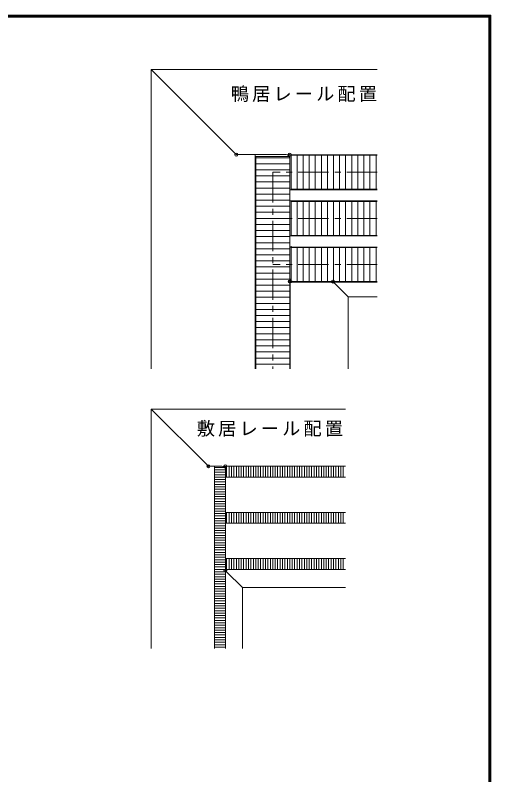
# Model space of a CAD drawing. Units: millimetres at full size, sheet at 1:5; details may follow other scales. Extents: x -957 to 993, y -689 to 708.
# Drawn here: x 601 to 993, y 82 to 708 of the extents above; entities that cross this region are included whole.
import ezdxf

# ---------------------------------------------------------------- set-up
doc = ezdxf.new("R2010")
doc.units = ezdxf.units.MM
doc.header["$LTSCALE"] = 5
doc.header["$PDMODE"] = 32
doc.header["$PDSIZE"] = 2.5
doc.linetypes.add('CHAIN1', pattern=[8, 5, -1, 1, -1])
doc.layers.add('0-B_寸法', color=7, linetype='Continuous', lineweight=9)
doc.layers.add('F-1_枠', color=6, linetype='Continuous', lineweight=9)
doc.styles.add('ＭＳ ゴシック', font='')
doc.styles.get('ＭＳ ゴシック').set_extended_font_data('MS Gothic')

msp = doc.modelspace()

# ---------------------------------------------------------------- linework, layer by layer
at = {"layer": '0-B_寸法'}
for p, q in [((782.414, 593.645), (713.292, 662.766)), ((713.292, 662.766), (713.292, 416.266)), ((713.292, 662.766), (899.292, 662.766)), ((784.535, 592.766), (824.292, 592.766)), ((798.892, 592.992), (798.892, 416.266)), ((799.292, 591.266), (827.292, 591.266)), ((799.292, 591.266), (799.292, 416.266)), ((799.292, 590.266), (827.292, 590.266)), ((899.292, 592.666), (825.06, 592.666)), ((827.292, 591.266), (827.292, 416.266)), ((827.292, 491.266), (827.292, 589.766)), ((828.292, 592.266), (828.292, 564.266)), ((899.292, 592.266), (828.292, 592.266)), ((833.292, 564.266), (833.292, 592.266)), ((838.292, 564.266), (838.292, 592.266)), ((843.292, 564.266), (843.292, 592.266)), ((848.292, 564.266), (848.292, 592.266)), ((853.292, 564.266), (853.292, 592.266)), ((858.292, 564.266), (858.292, 592.266)), ((863.292, 564.266), (863.292, 592.266)), ((868.292, 564.266), (868.292, 592.266)), ((873.292, 564.266), (873.292, 592.266)), ((878.292, 564.266), (878.292, 592.266)), ((883.292, 564.266), (883.292, 592.266)), ((888.292, 564.266), (888.292, 592.266)), ((893.292, 564.266), (893.292, 592.266)), ((898.292, 564.266), (898.292, 592.266)), ((799.292, 585.266), (827.292, 585.266)), ((799.292, 580.266), (827.292, 580.266)), ((799.292, 575.266), (827.292, 575.266)), ((799.292, 570.266), (827.292, 570.266)), ((799.292, 565.266), (827.292, 565.266)), ((899.292, 563.866), (827.292, 563.866)), ((899.292, 564.266), (828.292, 564.266)), ((799.292, 560.266), (827.292, 560.266)), ((799.292, 555.266), (827.292, 555.266)), ((899.292, 554.666), (827.292, 554.666)), ((828.292, 554.266), (828.292, 526.266)), ((899.292, 554.266), (828.292, 554.266)), ((833.292, 526.266), (833.292, 554.266)), ((838.292, 526.266), (838.292, 554.266)), ((843.292, 526.266), (843.292, 554.266)), ((848.292, 526.266), (848.292, 554.266)), ((853.292, 526.266), (853.292, 554.266)), ((858.292, 526.266), (858.292, 554.266)), ((863.292, 526.266), (863.292, 554.266)), ((868.292, 526.266), (868.292, 554.266)), ((873.292, 526.266), (873.292, 554.266)), ((878.292, 526.266), (878.292, 554.266)), ((883.292, 526.266), (883.292, 554.266)), ((888.292, 526.266), (888.292, 554.266)), ((893.292, 526.266), (893.292, 554.266)), ((898.292, 526.266), (898.292, 554.266)), ((799.292, 550.266), (827.292, 550.266)), ((799.292, 545.266), (827.292, 545.266)), ((799.292, 540.266), (827.292, 540.266)), ((799.292, 535.266), (827.292, 535.266)), ((799.292, 530.266), (827.292, 530.266)), ((899.292, 525.866), (827.292, 525.866)), ((899.292, 526.266), (828.292, 526.266)), ((799.292, 525.266), (827.292, 525.266)), ((799.292, 520.266), (827.292, 520.266)), ((799.292, 515.266), (827.292, 515.266)), ((899.292, 516.666), (827.292, 516.666)), ((828.292, 517.266), (828.292, 487.266)), ((828.292, 516.266), (828.292, 488.266)), ((899.292, 516.266), (828.292, 516.266)), ((833.292, 488.266), (833.292, 516.266)), ((838.292, 488.266), (838.292, 516.266)), ((843.292, 488.266), (843.292, 516.266)), ((848.292, 488.266), (848.292, 516.266)), ((853.292, 488.266), (853.292, 516.266)), ((858.292, 488.266), (858.292, 516.266)), ((863.292, 488.266), (863.292, 516.266)), ((868.292, 488.266), (868.292, 516.266)), ((873.292, 488.266), (873.292, 516.266)), ((878.292, 488.266), (878.292, 516.266)), ((883.292, 488.266), (883.292, 516.266)), ((888.292, 488.266), (888.292, 516.266)), ((893.292, 488.266), (893.292, 516.266)), ((898.292, 488.266), (898.292, 516.266)), ((799.292, 510.266), (827.292, 510.266)), ((799.292, 505.266), (827.292, 505.266)), ((799.292, 500.266), (827.292, 500.266)), ((799.292, 495.266), (827.292, 495.266)), ((799.292, 490.266), (827.292, 490.266)), ((827.692, 489.769), (827.692, 416.266)), ((899.292, 488.266), (828.292, 488.266)), ((830.292, 488.266), (854.05, 488.266)), ((799.292, 485.266), (827.292, 485.266)), ((899.292, 487.866), (827.692, 487.866)), ((863.671, 487.387), (875.292, 475.766)), ((799.292, 480.266), (827.292, 480.266)), ((875.292, 475.766), (875.292, 416.266)), ((875.292, 475.766), (899.292, 475.766)), ((799.292, 475.266), (827.292, 475.266)), ((799.292, 470.266), (827.292, 470.266)), ((799.292, 465.266), (827.292, 465.266)), ((799.292, 460.266), (827.292, 460.266)), ((799.292, 455.266), (827.292, 455.266)), ((799.292, 450.266), (827.292, 450.266)), ((799.292, 445.266), (827.292, 445.266)), ((799.292, 440.266), (827.292, 440.266)), ((799.292, 435.266), (827.292, 435.266)), ((799.292, 430.266), (827.292, 430.266)), ((799.292, 425.266), (827.292, 425.266)), ((799.292, 420.266), (827.292, 420.266)), ((759.414, 337.046), (713.292, 383.167)), ((713.292, 383.167), (713.292, 186.167)), ((713.292, 383.167), (873.292, 383.167)), ((761.535, 336.167), (771.292, 336.167)), ((765.292, 335.167), (774.292, 335.167)), ((765.292, 335.167), (765.292, 186.167)), ((765.292, 333.167), (774.292, 333.167)), ((765.392, 336.167), (765.392, 335.167)), ((772.06, 336.067), (774.192, 336.067)), ((775.292, 336.067), (774.192, 336.067)), ((774.292, 186.167), (774.292, 335.167)), ((775.292, 327.167), (775.292, 336.167)), ((873.292, 336.167), (775.292, 336.167)), ((777.292, 327.167), (777.292, 336.167)), ((779.292, 327.167), (779.292, 336.167)), ((781.292, 327.167), (781.292, 336.167)), ((783.292, 327.167), (783.292, 336.167)), ((785.292, 327.167), (785.292, 336.167)), ((787.292, 327.167), (787.292, 336.167)), ((789.292, 327.167), (789.292, 336.167)), ((791.292, 327.167), (791.292, 336.167)), ((793.292, 327.167), (793.292, 336.167)), ((795.292, 327.167), (795.292, 336.167)), ((797.292, 327.167), (797.292, 336.167)), ((799.292, 327.167), (799.292, 336.167)), ((801.292, 327.167), (801.292, 336.167)), ((803.292, 327.167), (803.292, 336.167)), ((805.292, 327.167), (805.292, 336.167)), ((807.292, 327.167), (807.292, 336.167)), ((809.292, 327.167), (809.292, 336.167)), ((811.292, 327.167), (811.292, 336.167)), ((813.292, 327.167), (813.292, 336.167)), ((815.292, 327.167), (815.292, 336.167)), ((817.292, 327.167), (817.292, 336.167)), ((819.292, 327.167), (819.292, 336.167)), ((821.292, 327.167), (821.292, 336.167)), ((823.292, 327.167), (823.292, 336.167)), ((825.292, 327.167), (825.292, 336.167)), ((827.292, 327.167), (827.292, 336.167)), ((829.292, 327.167), (829.292, 336.167)), ((831.292, 327.167), (831.292, 336.167)), ((833.292, 327.167), (833.292, 336.167)), ((835.292, 327.167), (835.292, 336.167)), ((837.292, 327.167), (837.292, 336.167)), ((839.292, 327.167), (839.292, 336.167)), ((841.292, 327.167), (841.292, 336.167)), ((843.292, 327.167), (843.292, 336.167)), ((845.292, 327.167), (845.292, 336.167)), ((847.292, 327.167), (847.292, 336.167)), ((849.292, 327.167), (849.292, 336.167)), ((851.292, 327.167), (851.292, 336.167)), ((853.292, 327.167), (853.292, 336.167)), ((855.292, 327.167), (855.292, 336.167)), ((857.292, 327.167), (857.292, 336.167)), ((859.292, 327.167), (859.292, 336.167)), ((861.292, 327.167), (861.292, 336.167)), ((863.292, 327.167), (863.292, 336.167)), ((865.292, 327.167), (865.292, 336.167)), ((867.292, 327.167), (867.292, 336.167)), ((869.292, 327.167), (869.292, 336.167)), ((871.292, 327.167), (871.292, 336.167)), ((765.292, 331.167), (774.292, 331.167)), ((765.292, 329.167), (774.292, 329.167)), ((765.292, 327.167), (774.292, 327.167)), ((775.292, 327.267), (774.292, 327.267)), ((873.292, 327.167), (775.292, 327.167)), ((765.292, 325.167), (774.292, 325.167)), ((765.292, 323.167), (774.292, 323.167)), ((765.292, 321.167), (774.292, 321.167)), ((765.292, 319.167), (774.292, 319.167)), ((765.292, 317.167), (774.292, 317.167)), ((765.292, 315.167), (774.292, 315.167)), ((765.292, 313.167), (774.292, 313.167)), ((765.292, 311.167), (774.292, 311.167)), ((765.292, 309.167), (774.292, 309.167)), ((765.292, 307.167), (774.292, 307.167)), ((765.292, 305.167), (774.292, 305.167)), ((765.292, 303.167), (774.292, 303.167)), ((765.292, 301.167), (774.292, 301.167)), ((765.292, 299.167), (774.292, 299.167)), ((765.292, 297.167), (774.292, 297.167)), ((765.292, 295.167), (774.292, 295.167)), ((775.292, 298.067), (774.292, 298.067)), ((775.292, 289.167), (775.292, 298.167)), ((873.292, 298.167), (775.292, 298.167)), ((777.292, 289.167), (777.292, 298.167)), ((779.292, 289.167), (779.292, 298.167)), ((781.292, 289.167), (781.292, 298.167)), ((783.292, 289.167), (783.292, 298.167)), ((785.292, 289.167), (785.292, 298.167)), ((787.292, 289.167), (787.292, 298.167)), ((789.292, 289.167), (789.292, 298.167)), ((791.292, 289.167), (791.292, 298.167)), ((793.292, 289.167), (793.292, 298.167)), ((795.292, 289.167), (795.292, 298.167)), ((797.292, 289.167), (797.292, 298.167)), ((799.292, 289.167), (799.292, 298.167)), ((801.292, 289.167), (801.292, 298.167)), ((803.292, 289.167), (803.292, 298.167)), ((805.292, 289.167), (805.292, 298.167)), ((807.292, 289.167), (807.292, 298.167)), ((809.292, 289.167), (809.292, 298.167)), ((811.292, 289.167), (811.292, 298.167)), ((813.292, 289.167), (813.292, 298.167)), ((815.292, 289.167), (815.292, 298.167)), ((817.292, 289.167), (817.292, 298.167)), ((819.292, 289.167), (819.292, 298.167)), ((821.292, 289.167), (821.292, 298.167)), ((823.292, 289.167), (823.292, 298.167)), ((825.292, 289.167), (825.292, 298.167)), ((827.292, 289.167), (827.292, 298.167)), ((829.292, 289.167), (829.292, 298.167)), ((831.292, 289.167), (831.292, 298.167)), ((833.292, 289.167), (833.292, 298.167)), ((835.292, 289.167), (835.292, 298.167)), ((837.292, 289.167), (837.292, 298.167)), ((839.292, 289.167), (839.292, 298.167)), ((841.292, 289.167), (841.292, 298.167)), ((843.292, 289.167), (843.292, 298.167)), ((845.292, 289.167), (845.292, 298.167)), ((847.292, 289.167), (847.292, 298.167)), ((849.292, 289.167), (849.292, 298.167)), ((851.292, 289.167), (851.292, 298.167)), ((853.292, 289.167), (853.292, 298.167)), ((855.292, 289.167), (855.292, 298.167)), ((857.292, 289.167), (857.292, 298.167)), ((859.292, 289.167), (859.292, 298.167)), ((861.292, 289.167), (861.292, 298.167)), ((863.292, 289.167), (863.292, 298.167)), ((865.292, 289.167), (865.292, 298.167)), ((867.292, 289.167), (867.292, 298.167)), ((869.292, 289.167), (869.292, 298.167)), ((871.292, 289.167), (871.292, 298.167)), ((765.292, 293.167), (774.292, 293.167)), ((765.292, 291.167), (774.292, 291.167)), ((765.292, 289.167), (774.292, 289.167)), ((775.292, 289.267), (774.292, 289.267)), ((873.292, 289.167), (775.292, 289.167)), ((765.292, 287.167), (774.292, 287.167)), ((765.292, 285.167), (774.292, 285.167)), ((765.292, 283.167), (774.292, 283.167)), ((765.292, 281.167), (774.292, 281.167)), ((765.292, 279.167), (774.292, 279.167)), ((765.292, 277.167), (774.292, 277.167)), ((765.292, 275.167), (774.292, 275.167)), ((765.292, 273.167), (774.292, 273.167)), ((765.292, 271.167), (774.292, 271.167)), ((765.292, 269.167), (774.292, 269.167)), ((765.292, 267.167), (774.292, 267.167)), ((765.292, 265.167), (774.292, 265.167)), ((765.292, 263.167), (774.292, 263.167)), ((765.292, 261.167), (774.292, 261.167)), ((765.292, 259.167), (774.292, 259.167)), ((765.292, 257.167), (774.292, 257.167)), ((775.292, 260.067), (774.292, 260.067)), ((775.292, 251.167), (775.292, 260.167)), ((873.292, 260.167), (775.292, 260.167)), ((777.292, 251.167), (777.292, 260.167)), ((779.292, 251.167), (779.292, 260.167)), ((781.292, 251.167), (781.292, 260.167)), ((783.292, 251.167), (783.292, 260.167)), ((785.292, 251.167), (785.292, 260.167)), ((787.292, 251.167), (787.292, 260.167)), ((789.292, 251.167), (789.292, 260.167)), ((791.292, 251.167), (791.292, 260.167)), ((793.292, 251.167), (793.292, 260.167)), ((795.292, 251.167), (795.292, 260.167)), ((797.292, 251.167), (797.292, 260.167)), ((799.292, 251.167), (799.292, 260.167)), ((801.292, 251.167), (801.292, 260.167)), ((803.292, 251.167), (803.292, 260.167)), ((805.292, 251.167), (805.292, 260.167)), ((807.292, 251.167), (807.292, 260.167)), ((809.292, 251.167), (809.292, 260.167)), ((811.292, 251.167), (811.292, 260.167)), ((813.292, 251.167), (813.292, 260.167)), ((815.292, 251.167), (815.292, 260.167)), ((817.292, 251.167), (817.292, 260.167)), ((819.292, 251.167), (819.292, 260.167)), ((821.292, 251.167), (821.292, 260.167)), ((823.292, 251.167), (823.292, 260.167)), ((825.292, 251.167), (825.292, 260.167)), ((827.292, 251.167), (827.292, 260.167)), ((829.292, 251.167), (829.292, 260.167)), ((831.292, 251.167), (831.292, 260.167)), ((833.292, 251.167), (833.292, 260.167)), ((835.292, 251.167), (835.292, 260.167)), ((837.292, 251.167), (837.292, 260.167)), ((839.292, 251.167), (839.292, 260.167)), ((841.292, 251.167), (841.292, 260.167)), ((843.292, 251.167), (843.292, 260.167)), ((845.292, 251.167), (845.292, 260.167)), ((847.292, 251.167), (847.292, 260.167)), ((849.292, 251.167), (849.292, 260.167)), ((851.292, 251.167), (851.292, 260.167)), ((853.292, 251.167), (853.292, 260.167)), ((855.292, 251.167), (855.292, 260.167)), ((857.292, 251.167), (857.292, 260.167)), ((859.292, 251.167), (859.292, 260.167)), ((861.292, 251.167), (861.292, 260.167)), ((863.292, 251.167), (863.292, 260.167)), ((865.292, 251.167), (865.292, 260.167)), ((867.292, 251.167), (867.292, 260.167)), ((869.292, 251.167), (869.292, 260.167)), ((871.292, 251.167), (871.292, 260.167)), ((765.292, 255.167), (774.292, 255.167)), ((765.292, 253.167), (774.292, 253.167)), ((765.292, 251.167), (774.292, 251.167)), ((775.292, 251.267), (774.296, 251.267)), ((873.292, 251.167), (775.292, 251.167)), ((765.292, 249.167), (774.292, 249.167)), ((765.292, 247.167), (774.292, 247.167)), ((765.292, 245.167), (774.292, 245.167)), ((775.171, 249.289), (788.292, 236.167)), ((765.292, 243.167), (774.292, 243.167)), ((765.292, 241.167), (774.292, 241.167)), ((765.292, 239.167), (774.292, 239.167)), ((765.292, 237.167), (774.292, 237.167)), ((765.292, 235.167), (774.292, 235.167)), ((765.292, 233.167), (774.292, 233.167)), ((788.292, 236.167), (788.292, 186.167)), ((788.292, 236.167), (873.292, 236.167)), ((765.292, 231.167), (774.292, 231.167)), ((765.292, 229.167), (774.292, 229.167)), ((765.292, 227.167), (774.292, 227.167)), ((765.292, 225.167), (774.292, 225.167)), ((765.292, 223.167), (774.292, 223.167)), ((765.292, 221.167), (774.292, 221.167)), ((765.292, 219.167), (774.292, 219.167)), ((765.292, 217.167), (774.292, 217.167)), ((765.292, 215.167), (774.292, 215.167)), ((765.292, 213.167), (774.292, 213.167)), ((765.292, 211.167), (774.292, 211.167)), ((765.292, 209.167), (774.292, 209.167)), ((765.292, 207.167), (774.292, 207.167)), ((765.292, 205.167), (774.292, 205.167)), ((765.292, 203.167), (774.292, 203.167)), ((765.292, 201.167), (774.292, 201.167)), ((765.292, 199.167), (774.292, 199.167)), ((765.292, 197.167), (774.292, 197.167)), ((765.292, 195.167), (774.292, 195.167)), ((765.292, 193.167), (774.292, 193.167)), ((765.292, 191.167), (774.292, 191.167)), ((765.292, 189.167), (774.292, 189.167)), ((765.292, 187.167), (774.292, 187.167))]:
    msp.add_line(p, q, dxfattribs=at)
at = {"layer": '0-B_寸法', "linetype": 'CHAIN1'}
for p, q in [((899.292, 540.266), (813.292, 540.266)), ((899.292, 502.266), (813.292, 502.266))]:
    msp.add_line(p, q, dxfattribs=at)
msp.add_lwpolyline([(899.292, 578.266), (813.292, 578.266), (813.292, 416.266)], dxfattribs=at)
at = {"layer": '0-B_寸法'}
for centre, start, end in [((784.535, 595.766), 225, 270), ((824.292, 589.766), 0, 90), ((830.292, 491.266), 180, 270), ((861.55, 485.266), 45, 90), ((761.535, 339.167), 225, 270), ((771.292, 333.167), 0, 90), ((777.292, 251.41), 180, 225)]:
    msp.add_arc(centre, 3, start, end, dxfattribs=at)
for p in [(783.292, 592.766), (827.292, 592.766), (827.292, 488.266), (862.792, 488.266), (760.292, 336.167), (774.292, 336.167), (774.292, 250.167)]:
    msp.add_point(p, dxfattribs=at)
at = {"layer": 'F-1_枠'}
for p, q in [((-957.218, 707.602), (992.782, 707.602)), ((991.115, 707.602), (991.115, -689.065)), ((991.948, 707.602), (991.948, -689.065)), ((992.782, 707.602), (992.782, -689.065)), ((-957.218, 706.769), (992.782, 706.769)), ((-957.218, 705.935), (992.782, 705.935))]:
    msp.add_line(p, q, dxfattribs=at)

# ---------------------------------------------------------------- texts
at = {"layer": '0-B_寸法', "char_height": 11, "attachment_point": 7, "style": 'ＭＳ ゴシック'}
for s, insert in [('\\T1.17;鴨居レール配置', (778.751, 636.156)), ('\\T1.17;敷居レール配置', (750.752, 360.492))]:
    msp.add_mtext(s, dxfattribs=dict(at, insert=insert))

doc.saveas('drawing.dxf')
